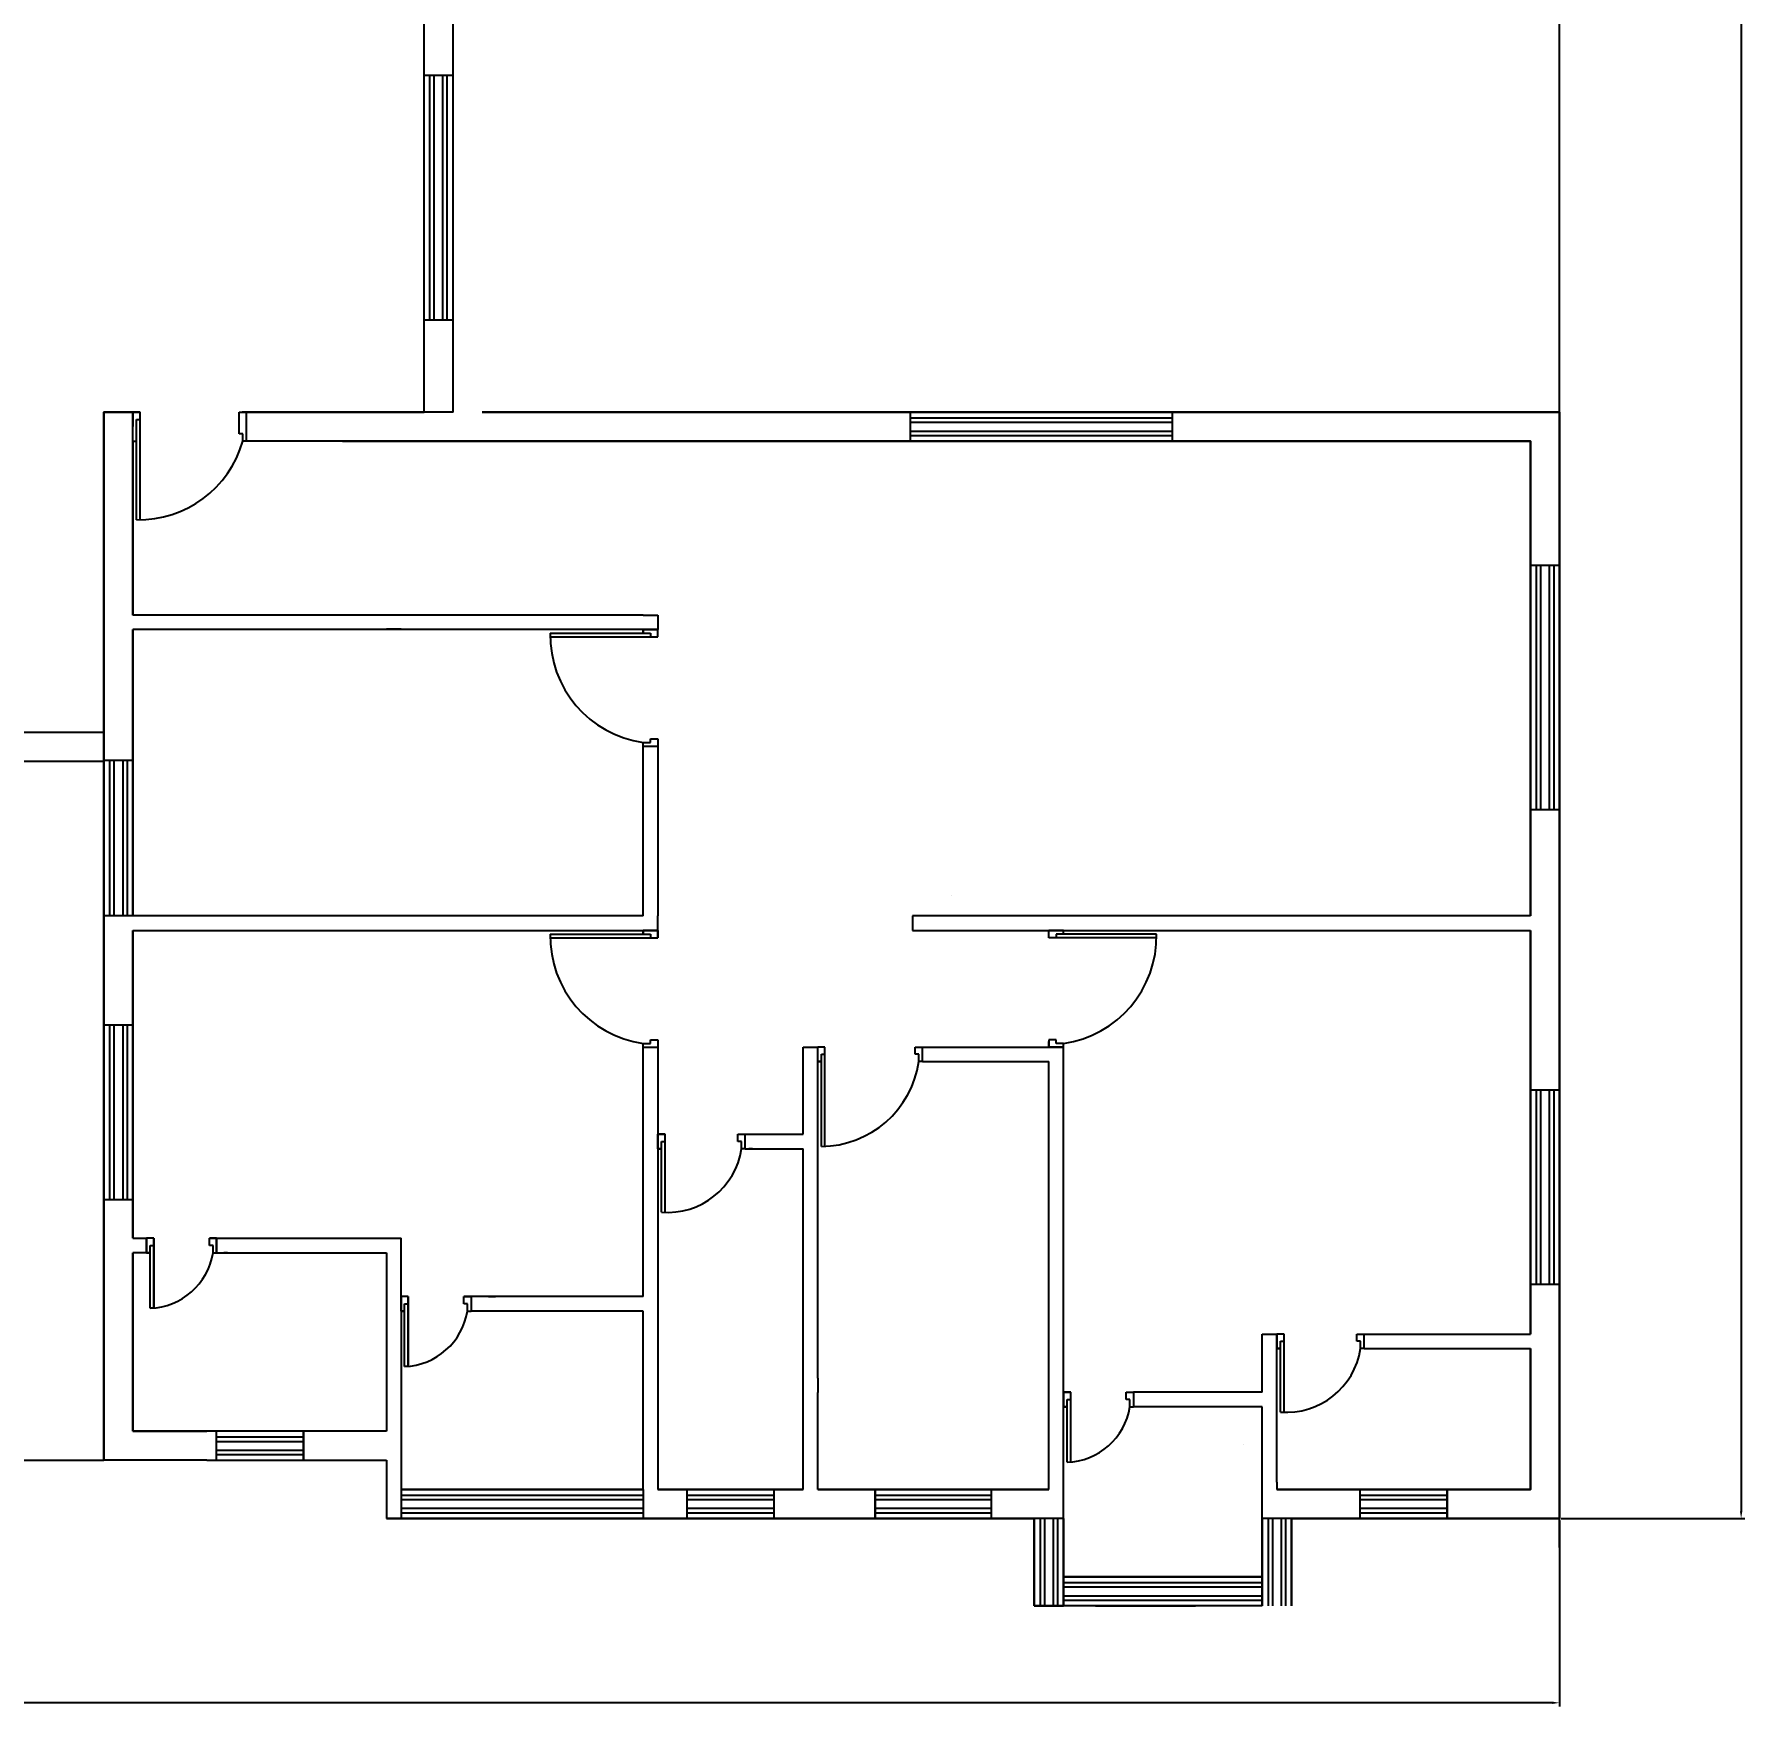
# Model space of a CAD drawing. Header units: inches. Extents: x 7 to 8291, y 3 to 1714.
# Drawn here: x 6344 to 6932, y 243 to 818 of the extents above; entities that cross this region are included whole.
import ezdxf

# ---------------------------------------------------------------- set-up
doc = ezdxf.new("R2010")
doc.units = ezdxf.units.IN
doc.header["$MEASUREMENT"] = 0
doc.layers.add('doors', color=6, linetype='Continuous')
doc.layers.add('windows', color=40, linetype='Continuous')
doc.styles.get("Standard").update_dxf_attribs({"font": 'arial.ttf'})
doc.dimstyles.new('dim', dxfattribs={"dimtxt": 16, "dimasz": 2.5, "dimexe": 1.25, "dimexo": 0.625, "dimtad": 1, "dimlunit": 4, "dimtxsty": 'Standard', "dimcen": 2.5, "dimadec": 0, "dimazin": 0, "dimtfac": 1, "dimtmove": 0, "dimatfit": 3, "dimfxl": 1, "dimarcsym": 0})

# ---------------------------------------------------------------- blocks, each defined once
blk = doc.blocks.new('*D8')
at = {"color": 0, "lineweight": -2, "transparency": 16777216}
for p, q in [((6868.77, 1683.67), (6931.78, 1683.67)), ((6930.53, 1681.17), (6930.53, 310.3)), ((6868.77, 307.8), (6931.78, 307.8))]:
    blk.add_line(p, q, dxfattribs=at)
at = {"color": 0, "transparency": 16777216}
for points in [[(6930.12, 1681.17), (6930.95, 1681.17), (6930.53, 1683.67)], [(6930.12, 310.3), (6930.95, 310.3), (6930.53, 307.8)]]:
    blk.add_solid(points, dxfattribs=at)
at = {"layer": 'Defpoints', "color": 0, "transparency": 16777216}
for p in [(6868.14, 1683.67), (6868.14, 307.8), (6930.53, 307.8)]:
    blk.add_point(p, dxfattribs=at)
at = {"color": 0, "transparency": 16777216, "insert": (6911.07, 995.74), "char_height": 16, "attachment_point": 5, "rotation": 90}
blk.add_mtext('114\'-7{\\H1x;\\S3/4;}"', dxfattribs=at)
blk = doc.blocks.new('*D3')
at = {"color": 0, "lineweight": -2, "transparency": 16777216}
for p, q in [((5171.05, 307.18), (5171.05, 243.26)), ((6868.14, 307.18), (6868.14, 243.26)), ((6865.64, 244.51), (5173.55, 244.51))]:
    blk.add_line(p, q, dxfattribs=at)
at = {"color": 0, "transparency": 16777216}
for points in [[(5173.55, 244.93), (5173.55, 244.09), (5171.05, 244.51)], [(6865.64, 244.93), (6865.64, 244.09), (6868.14, 244.51)]]:
    blk.add_solid(points, dxfattribs=at)
at = {"layer": 'Defpoints', "color": 0, "transparency": 16777216}
for p in [(5171.05, 307.8), (6868.14, 307.8), (5171.05, 244.51)]:
    blk.add_point(p, dxfattribs=at)
at = {"color": 0, "transparency": 16777216, "insert": (6023.63, 253.3), "char_height": 16, "attachment_point": 5}
blk.add_mtext('141\'-5"', dxfattribs=at)

msp = doc.modelspace()

# ---------------------------------------------------------------- linework, layer by layer
for p, q in [((6868.144, 297.804), (6868.144, 1673.672)), ((6478.144, 687.786), (6478.144, 831.786)), ((6488.144, 687.786), (6488.144, 831.786)), ((6868.144, 687.786), (6868.144, 831.786)), ((6378.144, 677.804), (6378.144, 687.786)), ((6378.144, 677.804), (6378.144, 687.786)), ((6478.144, 687.786), (6415.664, 687.786)), ((6417.123, 687.786), (6478.144, 687.786)), ((6417.123, 677.804), (6417.123, 687.786)), ((6417.123, 687.786), (6478.144, 687.786)), ((6417.123, 687.786), (6478.144, 687.786)), ((6417.123, 677.804), (6417.123, 687.786)), ((6488.144, 687.786), (6478.144, 687.786)), ((6488.144, 687.786), (6478.144, 687.786)), ((6488.144, 687.786), (6478.144, 687.786)), ((6488.144, 687.786), (6478.144, 687.786)), ((6858.144, 687.786), (6498.144, 687.786)), ((6858.144, 687.786), (6498.144, 687.786)), ((6868.144, 307.804), (6868.144, 687.786)), ((6368.144, 677.786), (6368.144, 677.804)), ((6368.144, 677.786), (6368.144, 677.804)), ((6368.144, 677.786), (6368.144, 677.804)), ((6368.144, 677.786), (6368.144, 677.804)), ((6378.144, 618.1), (6378.144, 677.804)), ((6858.144, 677.804), (6417.123, 677.804)), ((6858.144, 677.804), (6417.123, 677.804)), ((6858.144, 677.786), (6450.144, 677.786)), ((6858.144, 677.786), (6450.144, 677.786)), ((6488.144, 677.786), (6488.144, 677.804)), ((6488.144, 677.786), (6488.144, 677.804)), ((6498.144, 677.786), (6498.144, 677.804)), ((6498.144, 677.786), (6498.144, 677.804)), ((6679.171, 677.786), (6679.171, 677.804)), ((6858.144, 677.786), (6705.193, 677.786)), ((6858.144, 677.786), (6705.193, 677.786)), ((6858.144, 514.747), (6858.144, 677.804)), ((6858.144, 514.747), (6858.144, 677.804)), ((6553.449, 618.1), (6378.144, 618.1)), ((6553.449, 618.1), (6558.449, 618.1)), ((6558.449, 618.1), (6558.449, 613.1)), ((6378.144, 514.747), (6378.144, 613.1)), ((6553.449, 613.1), (6378.144, 613.1)), ((6465.236, 613.325), (6470.236, 613.325)), ((6553.449, 613.1), (6558.449, 613.1)), ((6368.144, 577.786), (6224.144, 577.786)), ((6553.449, 514.747), (6553.449, 573.081)), ((6553.449, 573.081), (6558.449, 573.081)), ((6558.449, 573.081), (6558.449, 514.747)), ((6368.144, 567.786), (6224.144, 567.786)), ((6368.144, 567.786), (6224.144, 567.786)), ((6553.449, 514.747), (6378.144, 514.747)), ((6558.449, 509.747), (6558.449, 514.747)), ((6858.144, 514.747), (6645.946, 514.747)), ((6645.946, 514.747), (6645.946, 509.747)), ((6645.946, 512.247), (6645.946, 512.247)), ((6378.144, 404.07), (6378.144, 509.747)), ((6378.144, 509.747), (6465.236, 509.747)), ((6465.236, 509.747), (6553.449, 509.747)), ((6558.449, 509.747), (6553.449, 509.747)), ((6645.946, 509.747), (6692.745, 509.747)), ((6697.745, 509.747), (6692.745, 509.747)), ((6697.745, 509.747), (6858.144, 509.747)), ((6858.144, 371.156), (6858.144, 509.747)), ((6858.144, 371.156), (6858.144, 509.747)), ((6553.449, 384.07), (6553.449, 469.727)), ((6553.449, 384.07), (6553.449, 469.727)), ((6553.449, 469.727), (6558.449, 469.727)), ((6558.449, 469.727), (6558.449, 439.798)), ((6558.449, 469.727), (6558.449, 439.798)), ((6608.357, 439.798), (6608.357, 469.732)), ((6608.357, 469.732), (6613.357, 469.732)), ((6608.357, 439.798), (6608.357, 469.732)), ((6608.357, 469.732), (6613.357, 469.732)), ((6613.357, 439.798), (6613.357, 469.732)), ((6613.357, 464.732), (6613.357, 469.732)), ((6649.377, 469.732), (6692.745, 469.732)), ((6649.377, 469.732), (6692.745, 469.732)), ((6649.377, 464.732), (6649.377, 469.732)), ((6649.377, 464.732), (6692.745, 464.732)), ((6649.377, 464.732), (6692.745, 464.732)), ((6692.745, 469.732), (6697.745, 469.732)), ((6558.449, 434.798), (6558.449, 439.798)), ((6558.449, 434.798), (6558.449, 384.07)), ((6558.449, 434.798), (6558.449, 384.07)), ((6588.45, 439.798), (6590.95, 439.798)), ((6588.45, 439.798), (6590.95, 439.798)), ((6588.469, 439.798), (6608.357, 439.798)), ((6588.469, 439.798), (6608.357, 439.798)), ((6588.469, 434.798), (6588.469, 439.798)), ((6588.469, 434.798), (6608.357, 434.798)), ((6590.95, 434.798), (6589.7, 434.798)), ((6590.95, 434.798), (6589.7, 434.798)), ((6608.357, 317.804), (6608.357, 434.798)), ((6608.357, 317.804), (6608.357, 434.798)), ((6613.357, 356.042), (6613.357, 439.798)), ((6613.357, 356.042), (6613.357, 439.798)), ((6378.144, 404.07), (6382.827, 404.07)), ((6382.827, 399.07), (6382.827, 404.07)), ((6406.914, 404.07), (6465.236, 404.07)), ((6406.914, 404.07), (6470.236, 404.07)), ((6406.914, 399.07), (6406.914, 404.07)), ((6408.145, 404.07), (6410.645, 404.07)), ((6470.236, 384.07), (6470.236, 404.07)), ((6378.144, 337.804), (6378.144, 399.07)), ((6382.827, 399.07), (6378.144, 399.07)), ((6406.914, 399.07), (6465.236, 399.07)), ((6410.645, 399.07), (6409.395, 399.07)), ((6431.352, 398.977), (6431.352, 398.994)), ((6465.236, 399.07), (6465.236, 337.804)), ((6470.236, 379.07), (6470.236, 384.07)), ((6553.449, 384.07), (6494.323, 384.07)), ((6494.323, 384.07), (6494.323, 379.07)), ((6500.237, 384.07), (6502.737, 384.07)), ((6558.449, 384.07), (6558.449, 317.804)), ((6470.236, 379.07), (6470.236, 317.804)), ((6553.449, 379.07), (6494.323, 379.07)), ((6502.737, 379.07), (6501.487, 379.07)), ((6553.449, 317.804), (6553.449, 379.07)), ((6766.052, 351.156), (6766.052, 371.156)), ((6766.052, 371.156), (6771.052, 371.156)), ((6771.052, 366.156), (6771.052, 371.156)), ((6801.071, 371.156), (6858.144, 371.156)), ((6801.071, 366.156), (6801.071, 371.156)), ((6801.071, 366.156), (6858.144, 366.156)), ((6858.144, 317.804), (6858.144, 366.156)), ((6858.144, 317.804), (6858.144, 366.156)), ((6613.357, 356.042), (6613.357, 351.042)), ((6613.357, 356.042), (6613.357, 351.042)), ((6613.357, 317.804), (6613.357, 351.042)), ((6766.052, 351.156), (6721.832, 351.156)), ((6721.832, 351.156), (6721.832, 346.156)), ((6766.052, 346.156), (6721.832, 346.156)), ((6465.236, 337.804), (6378.144, 337.804)), ((6378.144, 337.804), (6403.511, 337.804)), ((6759.498, 333.254), (6759.498, 333.272)), ((6224.144, 327.804), (6368.144, 327.804)), ((6403.511, 327.804), (6368.144, 327.804)), ((6403.511, 327.804), (6437.845, 327.804)), ((6437.845, 327.804), (6465.236, 327.804)), ((6465.236, 327.804), (6465.236, 307.804)), ((6470.236, 317.804), (6553.449, 317.804)), ((6608.357, 317.804), (6558.449, 317.804)), ((6692.745, 317.804), (6613.357, 317.804)), ((6697.745, 307.804), (6697.745, 320.304)), ((6766.052, 307.804), (6766.052, 317.804)), ((6771.052, 320.304), (6771.052, 317.804)), ((6858.144, 317.804), (6771.052, 317.804)), ((6470.236, 307.804), (6465.236, 307.804)), ((6687.745, 307.804), (6687.745, 287.804)), ((6687.745, 307.804), (6687.745, 287.804)), ((6697.745, 307.804), (6697.745, 287.804)), ((6697.745, 307.804), (6697.745, 277.804)), ((6766.052, 307.804), (6766.052, 287.804)), ((6868.144, 307.804), (6776.052, 307.804)), ((6868.144, 307.804), (6776.052, 307.804)), ((6776.052, 307.804), (6776.052, 277.804)), ((6687.745, 287.804), (6687.745, 277.804)), ((6697.745, 277.804), (6687.745, 277.804)), ((6697.745, 277.804), (6687.745, 277.804))]:
    msp.add_line(p, q)
for points in [[(6368.144, 577.786), (6368.144, 687.786), (6380.644, 687.786)], [(6368.144, 577.786), (6368.144, 687.786), (6380.644, 687.786)], [(6368.144, 577.786), (6368.144, 687.786), (6380.644, 687.786)], [(6378.144, 687.786), (6368.144, 687.786), (6368.144, 327.804)], [(6368.144, 327.804), (6368.144, 687.786), (6378.144, 687.786)], [(6378.144, 687.786), (6368.144, 687.786), (6368.144, 327.804)], [(6368.144, 327.804), (6368.144, 687.786), (6378.144, 687.786)], [(6368.144, 327.804), (6368.144, 687.786), (6378.144, 687.786)], [(6368.144, 327.804), (6368.144, 687.786), (6378.144, 687.786)], [(6415.664, 687.786), (6478.144, 687.786)], [(6415.664, 687.786), (6478.144, 687.786)], [(6776.052, 307.804), (6868.144, 307.804), (6868.144, 687.786), (6498.144, 687.786)], [(6498.144, 687.786), (6868.144, 687.786), (6868.144, 307.804), (6776.052, 307.804)], [(6498.144, 687.786), (6868.144, 687.786), (6868.144, 307.804), (6776.052, 307.804)], [(6498.144, 687.786), (6868.144, 687.786), (6868.144, 307.804), (6776.052, 307.804)], [(6378.144, 677.804), (6378.144, 618.1)], [(6378.144, 618.1), (6378.144, 677.786)], [(6858.144, 514.747), (6858.144, 677.804), (6417.123, 677.804)], [(6450.144, 677.786), (6858.144, 677.786), (6858.144, 514.747)], [(6450.144, 677.786), (6858.144, 677.786), (6858.144, 514.747)], [(6378.144, 514.747), (6378.144, 613.1)], [(6378.144, 613.1), (6378.144, 514.747)], [(6378.144, 514.747), (6378.144, 613.1)], [(6378.144, 404.07), (6378.144, 509.747)], [(6378.144, 509.747), (6378.144, 404.07)], [(6378.144, 404.07), (6378.144, 509.747)], [(6858.144, 509.747), (6858.144, 371.156)], [(6858.144, 371.156), (6858.144, 509.747)], [(6858.144, 509.747), (6858.144, 371.156)], [(6692.745, 356.042), (6692.745, 464.732)], [(6692.745, 356.042), (6692.745, 464.732)], [(6697.745, 371.156), (6697.745, 469.732)], [(6697.745, 371.156), (6697.745, 469.732)], [(6868.144, 437.786), (6868.144, 307.804), (6776.052, 307.804)], [(6868.144, 437.786), (6868.144, 307.804), (6776.052, 307.804)], [(6378.144, 337.804), (6378.144, 399.07)], [(6378.144, 399.07), (6378.144, 337.804)], [(6378.144, 337.804), (6378.144, 399.07)], [(6697.745, 320.304), (6697.745, 371.156)], [(6771.052, 320.304), (6771.052, 371.156)], [(6858.144, 366.156), (6858.144, 317.804), (6771.052, 317.804)], [(6771.052, 317.804), (6858.144, 317.804), (6858.144, 366.156)], [(6858.144, 366.156), (6858.144, 317.804), (6771.052, 317.804)], [(6858.144, 366.156), (6858.144, 317.804), (6771.052, 317.804)], [(6858.144, 366.156), (6858.144, 317.804), (6771.052, 317.804)], [(6692.745, 317.804), (6692.745, 356.042)], [(6766.052, 317.804), (6766.052, 346.156)], [(6608.357, 317.804), (6558.449, 317.804)], [(6558.449, 317.804), (6608.357, 317.804)], [(6608.357, 317.804), (6558.449, 317.804)], [(6692.745, 317.804), (6613.357, 317.804)], [(6613.357, 317.804), (6692.745, 317.804)], [(6692.745, 317.804), (6613.357, 317.804)], [(6465.236, 307.804), (6687.745, 307.804)], [(6687.745, 307.804), (6465.236, 307.804)], [(6687.745, 307.804), (6465.236, 307.804)], [(6687.745, 307.804), (6465.236, 307.804)], [(6687.745, 307.804), (6470.236, 307.804)], [(6687.745, 307.804), (6470.236, 307.804)], [(6687.745, 307.804), (6470.236, 307.804)], [(6687.745, 307.804), (6470.236, 307.804)]]:
    msp.add_lwpolyline(points)
msp.add_arc((6414.144, 677.804), 36, 359.972144, 0)
msp.add_arc((6414.144, 677.804), 36, 359.972144, 0)
at = {"layer": 'doors'}
for p, q in [((6380.644, 687.786), (6378.144, 687.786)), ((6378.144, 677.786), (6378.144, 687.786)), ((6380.644, 687.786), (6378.144, 687.786)), ((6378.144, 687.786), (6378.144, 682.786)), ((6380.644, 687.786), (6378.144, 687.786)), ((6378.144, 677.786), (6378.144, 687.786)), ((6380.644, 687.786), (6378.144, 687.786)), ((6378.144, 687.786), (6378.144, 682.786)), ((6378.144, 677.786), (6379.394, 677.786)), ((6378.144, 677.786), (6379.394, 677.786)), ((6553.449, 508.497), (6553.449, 509.747)), ((6558.449, 509.747), (6553.449, 509.747)), ((6553.449, 509.747), (6553.449, 508.497)), ((6558.449, 509.747), (6558.449, 507.247)), ((6558.449, 507.247), (6558.449, 509.747)), ((6692.745, 507.247), (6692.745, 509.747)), ((6692.745, 509.747), (6697.745, 509.747)), ((6613.357, 464.732), (6614.607, 464.732)), ((6613.357, 464.732), (6614.607, 464.732)), ((6558.449, 439.798), (6560.949, 439.798)), ((6560.949, 439.798), (6558.449, 439.798)), ((6558.449, 439.798), (6558.449, 434.798)), ((6558.449, 439.798), (6560.949, 439.798)), ((6558.449, 439.798), (6558.449, 434.798)), ((6558.449, 439.798), (6560.949, 439.798)), ((6560.949, 439.798), (6558.449, 439.798)), ((6558.449, 439.798), (6558.449, 434.798)), ((6558.449, 439.798), (6560.949, 439.798)), ((6558.449, 439.798), (6558.449, 434.798)), ((6558.449, 434.798), (6559.699, 434.798)), ((6558.449, 434.798), (6559.699, 434.798)), ((6559.699, 434.798), (6558.449, 434.798)), ((6558.449, 434.798), (6559.699, 434.798)), ((6558.449, 434.798), (6559.699, 434.798)), ((6559.699, 434.798), (6558.449, 434.798)), ((6559.699, 415.743), (6559.699, 437.298)), ((6559.699, 415.743), (6559.699, 437.298)), ((6559.699, 415.743), (6559.699, 437.298)), ((6559.699, 415.743), (6559.699, 437.298)), ((6560.949, 415.824), (6560.949, 439.798)), ((6560.949, 415.841), (6560.949, 439.798)), ((6560.949, 415.824), (6560.949, 439.798)), ((6560.949, 415.841), (6560.949, 439.798)), ((6382.827, 404.07), (6382.827, 399.07)), ((6382.827, 404.07), (6382.827, 399.07)), ((6384.077, 380.015), (6384.077, 401.57)), ((6384.077, 401.57), (6385.327, 401.57)), ((6384.077, 380.015), (6384.077, 401.57)), ((6384.077, 401.57), (6385.327, 401.57)), ((6385.327, 380.096), (6385.327, 404.07)), ((6385.327, 380.113), (6385.327, 404.07)), ((6406.914, 404.07), (6404.414, 404.07)), ((6382.827, 399.07), (6384.077, 399.07)), ((6382.827, 399.07), (6384.077, 399.07)), ((6384.077, 399.07), (6382.827, 399.07)), ((6470.236, 384.07), (6470.236, 379.07)), ((6470.236, 384.07), (6470.236, 379.07)), ((6472.736, 360.096), (6472.736, 384.07)), ((6472.736, 360.113), (6472.736, 384.07)), ((6494.323, 384.07), (6491.823, 384.07)), ((6470.236, 379.07), (6471.486, 379.07)), ((6470.236, 379.07), (6471.486, 379.07)), ((6471.486, 379.07), (6470.236, 379.07)), ((6471.486, 360.015), (6471.486, 381.57)), ((6471.486, 381.57), (6472.736, 381.57)), ((6471.486, 360.015), (6471.486, 381.57)), ((6471.486, 381.57), (6472.736, 381.57)), ((6697.745, 351.156), (6697.745, 346.156)), ((6697.745, 351.156), (6697.745, 346.156)), ((6697.745, 346.156), (6698.995, 346.156)), ((6697.745, 346.156), (6698.995, 346.156))]:
    msp.add_line(p, q, dxfattribs=at)
at = {"layer": 'doors', "color": 215, "true_color": 0xa953a0}
for p, q in [((6380.644, 687.786), (6378.144, 687.786)), ((6378.144, 682.786), (6378.144, 687.786)), ((6380.644, 687.786), (6378.144, 687.786)), ((6378.144, 682.786), (6378.144, 687.786)), ((6380.644, 659.035), (6380.644, 687.786)), ((6380.644, 650.862), (6380.644, 687.786)), ((6414.623, 680.304), (6414.623, 687.786)), ((6414.623, 687.786), (6417.123, 687.786)), ((6414.623, 680.304), (6414.623, 687.786)), ((6414.623, 687.786), (6417.123, 687.786)), ((6417.123, 677.804), (6417.123, 687.786)), ((6417.123, 677.804), (6417.123, 687.786)), ((6379.394, 685.286), (6380.644, 685.286)), ((6379.394, 685.286), (6380.644, 685.286)), ((6379.394, 659.071), (6379.394, 685.286)), ((6379.394, 685.286), (6380.644, 685.286)), ((6379.394, 650.84), (6379.394, 685.286)), ((6379.394, 685.286), (6380.644, 685.286)), ((6415.873, 680.304), (6414.623, 680.304)), ((6415.873, 680.304), (6414.623, 680.304)), ((6415.873, 677.804), (6415.873, 680.304)), ((6415.873, 677.804), (6415.873, 680.304)), ((6417.123, 677.804), (6415.873, 677.804)), ((6417.123, 677.804), (6415.873, 677.804)), ((6521.502, 611.85), (6555.949, 611.85)), ((6529.734, 611.85), (6555.949, 611.85)), ((6553.449, 611.85), (6553.449, 613.1)), ((6553.449, 613.1), (6558.449, 613.1)), ((6558.449, 613.1), (6553.449, 613.1)), ((6553.449, 613.1), (6553.449, 611.85)), ((6553.449, 613.1), (6558.449, 613.1)), ((6555.949, 611.85), (6555.949, 610.6)), ((6555.949, 611.85), (6555.949, 610.6)), ((6558.449, 610.6), (6558.449, 613.1)), ((6558.449, 610.6), (6558.449, 613.1)), ((6521.525, 610.6), (6558.449, 610.6)), ((6529.698, 610.6), (6558.449, 610.6)), ((6553.449, 574.331), (6555.949, 574.331)), ((6553.449, 573.081), (6553.449, 574.331)), ((6553.449, 573.081), (6558.449, 573.081)), ((6555.949, 575.581), (6558.449, 575.581)), ((6555.949, 574.331), (6555.949, 575.581)), ((6558.449, 575.581), (6558.449, 573.081)), ((6521.502, 508.497), (6555.949, 508.497)), ((6521.525, 507.247), (6558.449, 507.247)), ((6529.698, 507.247), (6558.449, 507.247)), ((6529.734, 508.497), (6555.949, 508.497)), ((6553.449, 509.747), (6558.449, 509.747)), ((6555.949, 508.497), (6555.949, 507.247)), ((6555.949, 508.497), (6555.949, 507.247)), ((6558.449, 507.247), (6558.449, 509.747)), ((6692.745, 507.247), (6692.745, 509.747)), ((6697.745, 509.747), (6692.745, 509.747)), ((6721.496, 507.247), (6692.745, 507.247)), ((6729.669, 507.247), (6692.745, 507.247)), ((6721.46, 508.497), (6695.245, 508.497)), ((6695.245, 508.497), (6695.245, 507.247)), ((6729.692, 508.497), (6695.245, 508.497)), ((6695.245, 508.497), (6695.245, 507.247)), ((6553.449, 470.977), (6555.949, 470.977)), ((6553.449, 469.727), (6553.449, 470.977)), ((6553.449, 470.977), (6555.949, 470.977)), ((6553.449, 469.727), (6553.449, 470.977)), ((6555.949, 472.227), (6558.449, 472.227)), ((6555.949, 470.977), (6555.949, 472.227)), ((6555.949, 472.227), (6558.449, 472.227)), ((6555.949, 470.977), (6555.949, 472.227)), ((6558.449, 472.227), (6558.449, 469.727)), ((6558.449, 472.227), (6558.449, 469.727)), ((6695.245, 472.227), (6692.745, 472.227)), ((6692.745, 472.227), (6692.745, 469.727)), ((6695.245, 472.227), (6692.745, 472.227)), ((6692.745, 472.227), (6692.745, 469.727)), ((6695.245, 470.977), (6695.245, 472.227)), ((6695.245, 470.977), (6695.245, 472.227)), ((6697.745, 470.977), (6695.245, 470.977)), ((6697.745, 470.977), (6695.245, 470.977)), ((6697.745, 469.727), (6697.745, 470.977)), ((6697.745, 469.727), (6697.745, 470.977)), ((6553.449, 469.727), (6558.449, 469.727)), ((6553.449, 469.727), (6558.449, 469.727)), ((6615.857, 469.732), (6613.357, 469.732)), ((6613.357, 464.732), (6613.357, 469.732)), ((6615.857, 469.732), (6613.357, 469.732)), ((6613.357, 464.732), (6613.357, 469.732)), ((6614.607, 435.569), (6614.607, 467.232)), ((6614.607, 467.232), (6615.857, 467.232)), ((6614.607, 435.569), (6614.607, 467.232)), ((6614.607, 467.232), (6615.857, 467.232)), ((6615.857, 435.605), (6615.857, 469.732)), ((6615.857, 435.605), (6615.857, 469.732)), ((6646.877, 467.232), (6646.877, 469.732)), ((6646.877, 467.232), (6646.877, 469.732)), ((6646.877, 469.732), (6649.377, 469.732)), ((6646.877, 467.232), (6646.877, 469.732)), ((6646.877, 467.232), (6646.877, 469.732)), ((6646.877, 469.732), (6649.377, 469.732)), ((6648.127, 467.232), (6646.877, 467.232)), ((6648.127, 467.232), (6646.877, 467.232)), ((6648.127, 464.732), (6648.127, 467.232)), ((6648.127, 464.732), (6648.127, 467.232)), ((6648.127, 464.732), (6648.127, 467.232)), ((6648.127, 464.732), (6648.127, 467.232)), ((6649.377, 464.732), (6648.127, 464.732)), ((6649.377, 464.732), (6648.127, 464.732)), ((6649.377, 464.732), (6649.377, 469.732)), ((6649.377, 464.732), (6649.377, 469.732)), ((6697.745, 469.727), (6692.745, 469.727)), ((6697.745, 469.727), (6692.745, 469.727)), ((6560.949, 439.798), (6558.449, 439.798)), ((6558.449, 434.798), (6558.449, 439.798)), ((6560.949, 439.798), (6558.449, 439.798)), ((6558.449, 434.798), (6558.449, 439.798)), ((6559.699, 437.298), (6560.949, 437.298)), ((6559.699, 437.298), (6560.949, 437.298)), ((6559.699, 412.986), (6559.699, 437.298)), ((6559.699, 437.298), (6560.949, 437.298)), ((6559.699, 437.298), (6560.949, 437.298)), ((6559.699, 437.298), (6560.949, 437.298)), ((6559.699, 412.986), (6559.699, 437.298)), ((6559.699, 437.298), (6560.949, 437.298)), ((6560.949, 412.921), (6560.949, 439.798)), ((6560.949, 412.921), (6560.949, 439.798)), ((6585.969, 437.298), (6585.969, 439.798)), ((6585.969, 437.298), (6585.969, 439.798)), ((6585.969, 439.798), (6588.469, 439.798)), ((6585.969, 437.298), (6585.969, 439.798)), ((6585.969, 437.298), (6585.969, 439.798)), ((6587.219, 437.298), (6585.969, 437.298)), ((6587.219, 437.298), (6585.969, 437.298)), ((6587.219, 434.798), (6587.219, 437.298)), ((6587.219, 434.798), (6587.219, 437.298)), ((6587.219, 434.798), (6587.219, 437.298)), ((6587.219, 434.798), (6587.219, 437.298)), ((6588.469, 434.798), (6587.219, 434.798)), ((6588.469, 434.798), (6588.469, 439.798)), ((6588.469, 434.798), (6588.469, 439.798)), ((6385.327, 404.07), (6382.827, 404.07)), ((6382.827, 404.07), (6382.827, 399.07)), ((6384.077, 399.07), (6384.077, 401.57)), ((6384.077, 401.57), (6385.327, 401.57)), ((6385.327, 401.57), (6385.327, 404.07)), ((6385.327, 404.07), (6385.327, 380.096)), ((6404.414, 404.07), (6406.914, 404.07)), ((6404.414, 401.57), (6404.414, 404.07)), ((6405.664, 401.57), (6404.414, 401.57)), ((6405.664, 399.07), (6405.664, 401.57)), ((6406.914, 404.07), (6406.914, 399.07)), ((6382.827, 399.07), (6384.077, 399.07)), ((6384.077, 380.015), (6384.077, 399.07)), ((6405.664, 399.07), (6406.914, 399.07)), ((6472.736, 384.07), (6470.236, 384.07)), ((6470.236, 384.07), (6470.236, 379.07)), ((6472.736, 381.57), (6472.736, 384.07)), ((6472.736, 384.07), (6472.736, 360.096)), ((6491.823, 384.07), (6494.323, 384.07)), ((6491.823, 381.57), (6491.823, 384.07)), ((6494.323, 384.07), (6494.323, 379.07)), ((6385.327, 380.096), (6384.077, 380.015)), ((6470.236, 379.07), (6471.486, 379.07)), ((6471.486, 379.07), (6471.486, 381.57)), ((6471.486, 381.57), (6472.736, 381.57)), ((6471.486, 360.015), (6471.486, 379.07)), ((6493.073, 381.57), (6491.823, 381.57)), ((6493.073, 379.07), (6493.073, 381.57)), ((6493.073, 379.07), (6494.323, 379.07)), ((6771.052, 371.156), (6771.052, 366.156)), ((6773.552, 371.156), (6771.052, 371.156)), ((6771.052, 366.156), (6771.052, 371.156)), ((6773.552, 347.199), (6773.552, 371.156)), ((6773.552, 344.279), (6773.552, 371.156)), ((6798.571, 368.656), (6798.571, 371.156)), ((6798.571, 368.656), (6798.571, 371.156)), ((6798.571, 371.156), (6801.071, 371.156)), ((6801.071, 366.156), (6801.071, 371.156)), ((6771.052, 366.156), (6772.302, 366.156)), ((6772.302, 366.156), (6771.052, 366.156)), ((6772.302, 347.101), (6772.302, 368.656)), ((6772.302, 368.656), (6773.552, 368.656)), ((6772.302, 344.344), (6772.302, 368.656)), ((6772.302, 368.656), (6773.552, 368.656)), ((6799.821, 368.656), (6798.571, 368.656)), ((6799.821, 366.156), (6799.821, 368.656)), ((6799.821, 366.156), (6799.821, 368.656)), ((6801.071, 366.156), (6799.821, 366.156)), ((6472.736, 360.096), (6471.486, 360.015)), ((6697.745, 351.156), (6700.245, 351.156)), ((6700.245, 351.156), (6697.745, 351.156)), ((6697.745, 351.156), (6700.245, 351.156)), ((6698.995, 327.101), (6698.995, 348.656)), ((6698.995, 348.656), (6700.245, 348.656)), ((6698.995, 327.101), (6698.995, 348.656)), ((6698.995, 348.656), (6700.245, 348.656)), ((6700.245, 327.182), (6700.245, 351.156)), ((6700.245, 327.199), (6700.245, 351.156)), ((6719.332, 351.156), (6721.832, 351.156)), ((6719.332, 351.156), (6721.832, 351.156)), ((6719.332, 348.656), (6719.332, 351.156)), ((6720.582, 348.656), (6719.332, 348.656)), ((6720.582, 346.156), (6720.582, 348.656)), ((6721.832, 351.156), (6721.832, 346.156)), ((6698.995, 346.156), (6697.745, 346.156)), ((6720.582, 346.156), (6721.832, 346.156))]:
    msp.add_line(p, q, dxfattribs=at)
for points in [[(6553.449, 611.85), (6553.449, 613.1)], [(6553.449, 508.497), (6553.449, 509.747)], [(6697.745, 508.497), (6697.745, 509.747)], [(6697.745, 508.497), (6697.745, 509.747)], [(6692.745, 469.727), (6692.745, 471.672)], [(6692.745, 469.727), (6692.745, 471.672)], [(6614.607, 464.732), (6613.357, 464.732)], [(6614.607, 464.732), (6613.357, 464.732)], [(6559.699, 434.798), (6558.449, 434.798)], [(6559.699, 434.798), (6558.449, 434.798)], [(6772.302, 366.156), (6771.052, 366.156)]]:
    msp.add_lwpolyline(points, dxfattribs=at)
at = {"layer": 'doors'}
msp.add_lwpolyline([(6692.745, 507.247), (6692.745, 509.747)], dxfattribs=at)
at = {"layer": 'doors', "color": 215, "true_color": 0xa953a0}
for centre, radius, start, end in [((6380.243, 687.848), 37.018, 268.685022, 344.256503), ((6558.511, 611.001), 37.018, 178.685022, 262.141096), ((6558.511, 507.647), 37.018, 178.685022, 262.141096), ((6692.684, 507.647), 37.018, 277.858904, 1.314978), ((6614.253, 469.821), 34.254, 270.592849, 351.455243), ((6614.253, 469.821), 34.254, 270.592849, 351.455243), ((6561.675, 438.759), 25.849, 265.615091, 351.184415), ((6561.675, 438.759), 25.849, 265.615091, 351.184415), ((6383.23, 402.729), 22.73, 272.134277, 350.734527), ((6470.64, 382.729), 22.73, 272.134277, 350.734527), ((6774.278, 370.117), 25.849, 265.615091, 351.184415), ((6698.149, 349.815), 22.73, 272.134277, 350.734527)]:
    msp.add_arc(centre, radius, start, end, dxfattribs=at)
at = {"layer": 'windows', "color": 31, "true_color": 0xfecc66}
for p, q in [((6488.131, 803.339), (6478.131, 803.339)), ((6488.131, 719.339), (6478.131, 719.339)), ((6488.131, 719.339), (6478.131, 719.339)), ((6645.193, 677.786), (6645.193, 687.786)), ((6735.193, 677.786), (6735.193, 687.786)), ((6858.144, 635.247), (6868.144, 635.247)), ((6858.144, 635.247), (6868.144, 635.247)), ((6378.144, 568.15), (6368.144, 568.15)), ((6858.144, 551.247), (6868.144, 551.247)), ((6378.144, 514.747), (6368.144, 514.747)), ((6858.144, 454.991), (6868.144, 454.991)), ((6858.144, 388.269), (6868.144, 388.269)), ((6406.691, 337.804), (6406.691, 327.804)), ((6436.691, 327.804), (6436.691, 337.804)), ((6470.236, 317.804), (6470.236, 307.804)), ((6553.449, 317.804), (6553.449, 307.804)), ((6568.362, 317.804), (6568.362, 307.804)), ((6598.362, 307.804), (6598.362, 317.804)), ((6633.052, 317.804), (6633.052, 307.804)), ((6673.05, 307.804), (6673.05, 317.804)), ((6799.552, 317.804), (6799.552, 307.804)), ((6829.552, 307.804), (6829.552, 317.804)), ((6697.745, 307.804), (6687.745, 307.804)), ((6776.052, 307.804), (6766.052, 307.804)), ((6687.745, 277.804), (6687.745, 287.804)), ((6697.745, 287.804), (6697.745, 277.804)), ((6687.745, 277.804), (6697.745, 277.804))]:
    msp.add_line(p, q, dxfattribs=at)
at = {"layer": 'windows'}
for p, q in [((6735.193, 677.786), (6735.193, 687.786)), ((6675.193, 677.786), (6675.193, 677.804)), ((6705.193, 677.786), (6705.193, 677.804)), ((6659.222, 521.739), (6659.222, 521.756)), ((6378.144, 477.247), (6368.144, 477.247)), ((6378.144, 477.247), (6368.144, 477.247)), ((6378.144, 417.247), (6368.144, 417.247)), ((6378.144, 417.247), (6368.144, 417.247)), ((6436.691, 337.804), (6436.691, 327.804)), ((6403.511, 327.804), (6437.845, 327.804)), ((6553.449, 317.804), (6470.236, 317.804)), ((6598.362, 307.804), (6598.362, 317.804)), ((6633.052, 307.804), (6633.052, 317.804)), ((6829.552, 317.804), (6829.552, 307.804)), ((6496.683, 307.804), (6531.018, 307.804)), ((6624.265, 307.804), (6658.6, 307.804)), ((6697.745, 307.804), (6687.745, 307.804)), ((6687.745, 277.804), (6687.745, 307.804)), ((6687.745, 277.804), (6687.745, 307.804)), ((6697.745, 277.804), (6697.745, 307.804)), ((6776.052, 307.804), (6766.052, 307.804)), ((6766.052, 277.804), (6766.052, 307.804)), ((6766.052, 277.804), (6766.052, 307.804)), ((6776.052, 277.804), (6776.052, 307.804)), ((6687.745, 296.792), (6687.745, 277.804)), ((6766.052, 296.792), (6766.052, 277.804)), ((6697.745, 290.304), (6697.745, 277.804)), ((6687.745, 287.804), (6687.745, 277.804)), ((6766.052, 287.804), (6697.745, 287.804)), ((6766.052, 277.804), (6697.745, 277.804)), ((6766.052, 277.804), (6697.745, 277.804)), ((6708.757, 277.804), (6743.092, 277.804))]:
    msp.add_line(p, q, dxfattribs=at)
at = {"layer": 'windows', "color": 31, "true_color": 0xfecc66}
for points in [[(6480.131, 719.339), (6480.131, 803.339)], [(6481.631, 719.339), (6481.631, 803.339)], [(6484.631, 719.339), (6484.631, 803.339)], [(6486.131, 719.339), (6486.131, 803.339)], [(6645.193, 685.786), (6735.193, 685.786)], [(6645.193, 684.286), (6735.193, 684.286)], [(6645.193, 681.286), (6735.193, 681.286)], [(6645.193, 679.786), (6735.193, 679.786)], [(6860.144, 635.247), (6860.144, 551.247)], [(6861.644, 635.247), (6861.644, 551.247)], [(6864.644, 635.247), (6864.644, 551.247)], [(6866.144, 635.247), (6866.144, 551.247)], [(6370.144, 568.15), (6370.144, 514.747)], [(6371.644, 568.15), (6371.644, 514.747)], [(6374.644, 568.15), (6374.644, 514.747)], [(6376.144, 568.15), (6376.144, 514.747)], [(6370.144, 477.247), (6370.144, 417.247)], [(6370.144, 477.247), (6370.144, 417.247)], [(6371.644, 477.247), (6371.644, 417.247)], [(6371.644, 477.247), (6371.644, 417.247)], [(6374.644, 477.247), (6374.644, 417.247)], [(6374.644, 477.247), (6374.644, 417.247)], [(6376.144, 477.247), (6376.144, 417.247)], [(6376.144, 477.247), (6376.144, 417.247)], [(6860.144, 454.991), (6860.144, 421.565)], [(6860.144, 454.991), (6860.144, 388.269)], [(6861.644, 454.991), (6861.644, 421.565)], [(6861.644, 454.991), (6861.644, 388.269)], [(6864.644, 454.991), (6864.644, 421.565)], [(6864.644, 454.991), (6864.644, 388.269)], [(6866.144, 454.991), (6866.144, 421.565)], [(6866.144, 454.991), (6866.144, 388.269)], [(6406.691, 335.804), (6436.691, 335.804)], [(6406.691, 334.304), (6436.691, 334.304)], [(6406.691, 331.304), (6436.691, 331.304)], [(6406.691, 329.804), (6436.691, 329.804)], [(6470.236, 315.804), (6553.449, 315.804)], [(6470.236, 314.304), (6553.449, 314.304)], [(6568.362, 315.804), (6598.362, 315.804)], [(6568.362, 314.304), (6598.362, 314.304)], [(6633.052, 315.804), (6673.05, 315.804)], [(6633.052, 314.304), (6673.05, 314.304)], [(6799.552, 315.804), (6829.552, 315.804)], [(6799.552, 314.304), (6829.552, 314.304)], [(6470.236, 311.304), (6553.449, 311.304)], [(6470.236, 309.804), (6553.449, 309.804)], [(6568.362, 311.304), (6598.362, 311.304)], [(6568.362, 309.804), (6598.362, 309.804)], [(6633.052, 311.304), (6673.05, 311.304)], [(6633.052, 309.804), (6673.05, 309.804)], [(6689.745, 307.804), (6689.745, 277.804)], [(6691.245, 307.804), (6691.245, 277.804)], [(6694.245, 307.804), (6694.245, 277.804)], [(6695.745, 307.804), (6695.745, 277.804)], [(6768.052, 307.804), (6768.052, 277.804)], [(6769.552, 307.804), (6769.552, 277.804)], [(6772.552, 307.804), (6772.552, 277.804)], [(6774.052, 307.804), (6774.052, 277.804)], [(6799.552, 311.304), (6829.552, 311.304)], [(6799.552, 309.804), (6829.552, 309.804)], [(6697.745, 285.804), (6766.052, 285.804)], [(6697.745, 284.304), (6766.052, 284.304)], [(6697.745, 281.304), (6766.052, 281.304)], [(6697.745, 279.804), (6766.052, 279.804)]]:
    msp.add_lwpolyline(points, dxfattribs=at)
at = {"layer": 'windows'}
for points in [[(6858.144, 472.413), (6858.144, 388.269)], [(6553.449, 317.804), (6470.236, 317.804)], [(6470.236, 317.804), (6553.449, 317.804)], [(6553.449, 317.804), (6470.236, 317.804)], [(6673.05, 307.804), (6673.05, 317.804)], [(6697.745, 277.804), (6697.745, 307.804)], [(6697.745, 307.804), (6697.745, 277.804)], [(6697.745, 277.804), (6697.745, 307.804)], [(6697.745, 277.804), (6697.745, 307.804)], [(6776.052, 277.804), (6776.052, 307.804)], [(6776.052, 307.804), (6776.052, 277.804)], [(6776.052, 277.804), (6776.052, 307.804)], [(6776.052, 277.804), (6776.052, 307.804)], [(6766.052, 287.804), (6697.745, 287.804)], [(6697.745, 287.804), (6766.052, 287.804)], [(6766.052, 287.804), (6697.745, 287.804)], [(6766.052, 287.804), (6697.745, 287.804)]]:
    msp.add_lwpolyline(points, dxfattribs=at)

# ---------------------------------------------------------------- dimensions: what is measured, and where the dimension line sits
dim = msp.add_linear_dim(base=(6930.535, 307.804), p1=(6868.144, 1683.672), p2=(6868.144, 307.804), angle=90, dimstyle='dim')
dim.commit()
dim.dimension.update_dxf_attribs({"geometry": '*D8', "text_midpoint": (6911.069, 995.738)})
dim = msp.add_linear_dim(base=(5171.051, 244.509), p1=(6868.144, 307.804), p2=(5171.051, 307.804), dimstyle='dim')
dim.commit()
dim.dimension.update_dxf_attribs({"geometry": '*D3', "text_midpoint": (6023.634, 244.509), "dimtype": 160})

doc.saveas('drawing.dxf')
